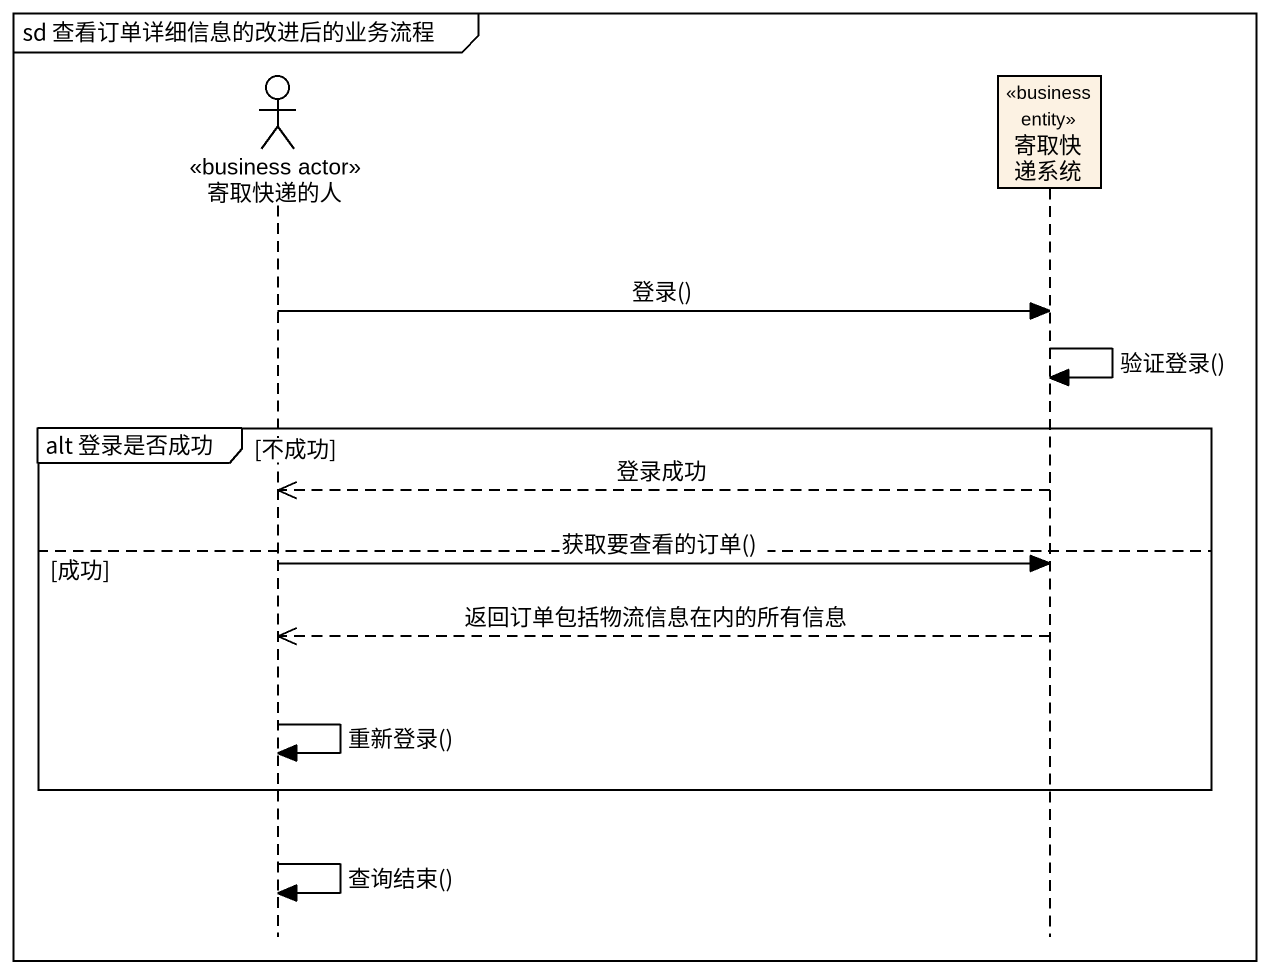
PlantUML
@startuml
mainframe sd 查看订单详细信息的改进后的业务流程
hide footbox
actor 寄取快递的人 <<business actor>>
participant 寄取快递系统 <<business entity>>

寄取快递的人 -> 寄取快递系统 : 登录()
寄取快递系统 -> 寄取快递系统 : 验证登录()
group alt 登录是否成功 [不成功]
  寄取快递系统 -->> 寄取快递的人 : 登录成功
else 成功
  寄取快递的人 -> 寄取快递系统 : 获取要查看的订单()
  寄取快递系统 -->> 寄取快递的人 : 返回订单包括物流信息在内的所有信息
  寄取快递的人 -> 寄取快递的人 : 重新登录()
end
寄取快递的人 -> 寄取快递的人 : 查询结束()
@enduml
